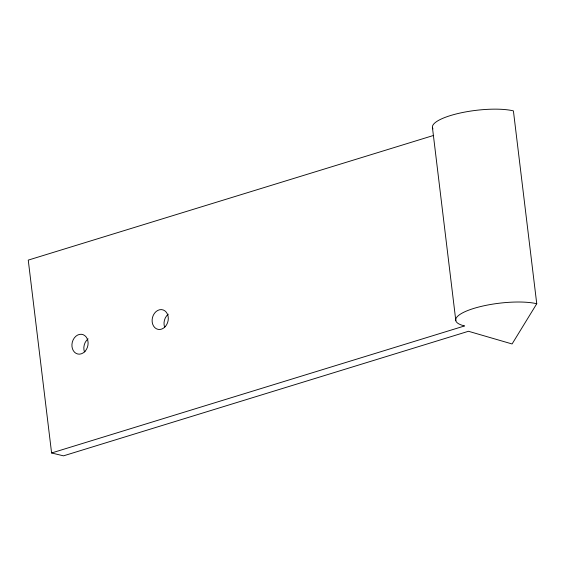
<?xml version="1.0" encoding="UTF-8"?>
<svg xmlns="http://www.w3.org/2000/svg" width="565" height="565" viewBox="0 0 565 565"><rect width="100%" height="100%" fill="white"/><g stroke="black" fill="none" stroke-linecap="round" stroke-linejoin="round"><path stroke-width="0.85" d="M432.974 128.898A45.249 11.71 -6.9 0 1 459.79 113.106A45.249 11.71 -6.9 0 1 513.408 110.881L536.75 303.744L512.088 343.965L468.47 331.274L63.499 455.842L51.592 452.975L28.25 260.112L433.652 135.416M51.592 452.975L464.578 325.941A45.249 11.71 -6.9 0 1 473.873 308.398A45.249 11.71 -6.9 0 1 536.75 303.744M432.479 127.838L455.821 320.694M84.482 351.953A10.057 7.974 -76.5 0 1 88.084 338.859M164.669 327.29A10.057 7.974 -76.5 0 1 168.278 314.189M85.033 351.331A10.057 7.974 -76.5 0 0 83.013 334.628A10.057 7.974 -76.5 0 0 71.995 346.677A10.057 7.974 -76.5 0 0 85.033 351.331M165.227 326.662A10.057 7.974 -76.5 0 0 163.207 309.959A10.057 7.974 -76.5 0 0 152.19 322.015A10.057 7.974 -76.5 0 0 165.227 326.662"/></g></svg>
